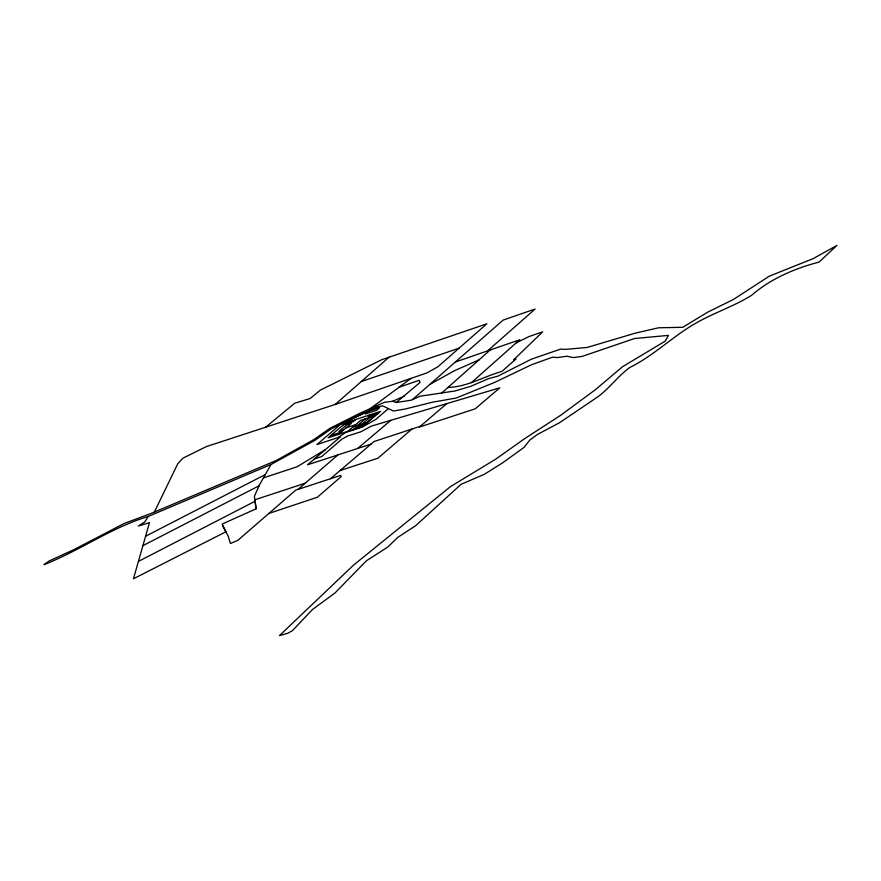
<?xml version="1.0" encoding="UTF-8"?>
<svg xmlns="http://www.w3.org/2000/svg" width="881" height="881" viewBox="0 0 881 881"><rect width="100%" height="100%" fill="white"/><g stroke="black" fill="none" stroke-linecap="round" stroke-linejoin="round"><path stroke-width="1.32" d="M270.985 464.507L259.851 484.187L254.4 496.201L256.096 508.8L222.089 524.107L225.91 531.783L133.449 578.773L149.473 522.653L138.328 526.034L144.726 521.993L148.217 516.453L270.985 464.507L315.167 440.192L331.553 428.662L362.08 413.872L377.751 406.747L382.673 405.866L393.455 411.031L405.205 409.026L432.208 402.254L456.127 398.047L494.935 382.288L531.331 364.822L552.53 357.201L557.332 357.576L566.813 356.243L573.685 357.598L582.385 356.331L634.507 338.524L668.492 335.386L665.21 341.134L622.559 366.705L595.468 389.655L560.801 415.193L524.9 438.485L495.64 459.199L450.543 486.587L353.733 564.941L279.475 635.597L287.536 633.373L292.437 630.675L312.458 609.52L335.044 592.946L366.419 560.768L387.651 547.134L397.794 537.377L415.711 525.66L461.027 484.341L484.308 474.319L502.533 462.888L524.085 447.361L529.888 439.982L537.454 434.443L559.424 422.792L596.977 397.408C608.969 388.973 617.636 376.407 629.563 367.619C653.173 356.034 671.718 337.258 694.228 324.12C712.663 313.151 733.344 306.731 751.57 295.333C770.82 278.682 794.585 268.485 819.033 262.098L836.95 245.403L813.042 258.673L769.355 276.149L733.333 299.518L707.564 312.248L682.786 327.291L658.514 327.787L635.355 333.139L587.198 347.444L565.294 349.394L560.723 349.074L531.342 359.195L497.996 376.099L488.184 378.786L470.531 386.407L455.114 390.955L420.171 396.197L411.108 400.194L396.329 402.507L392.607 401.273L384.171 402.375L359.525 413.453L330.089 428.21L313.46 439.817L276.072 460.576L151.686 513.205L124.012 523.545L73.806 549.7L49.028 561.021L44.05 564.666C79.819 550.625 111.325 527.598 148.217 516.453M154.362 512.07L177.775 463.736L183.028 458.142L206.22 446.645L335.176 404.456L427.087 372.861L437.89 366.771L486.874 323.79L381.616 359.756L320.343 390.118L310.156 398.509L294.706 403.234L265.622 427.219M441.766 392.959L490.199 349.977L519.724 339.769L471.335 382.706M412.506 399.589L503.139 320.089L535.097 309.044L487.578 350.88M335.176 404.456L389.017 357.223M396.241 402.474L420.094 382.387L419.114 380.328L399.093 387.211M222.519 525.362L228.014 535.747L230.437 543.5L237.837 540.339L295.73 490.144L298.119 489.34L337.886 454.915M388.378 408.597L375.791 419.455L362.245 427.109L345.594 432.494L338.26 437.483M420.314 426.305L411.912 429.069L377.883 458.219L340.099 470.52M446.788 403.619L419.422 427.065L475.189 408.839L499.824 387.805L371.297 426.14L360.825 431.811L347.764 435.952L341.696 439.278L321.807 456.479L314.352 458.979M338.018 434.564L340.661 432.307L330.838 435.511M355.671 419.499L353.028 421.757L343.205 424.961M338.37 434.443L351.288 423.42L346.585 424.961L338.855 431.558L343.557 430.016M347.775 431.371L360.692 420.347L374.799 415.733L367.069 422.329L352.962 426.944M357.664 425.413L365.395 418.816M353.061 429.642L355.715 427.384L365.538 424.168M370.725 414.577L368.082 416.834L377.894 413.618M362.366 423.871L370.097 417.275M298.119 489.34L330.485 478.735L374.029 441.535L411.912 429.069M357.631 448.473L390.889 420.292M370.328 408.597L410.92 378.423M325.408 449.607L297.062 466.776L263.419 477.887M430.479 384.072L454.607 370.637L479.077 359.855M138.405 561.406L255.083 501.234L256.096 508.8M145.585 536.254L265.302 474.551M142.898 545.669L259.157 485.739M516.332 342.775L529.04 336.542L542.663 331.84L513.667 359.855L515.991 358.952L501.961 371.408C483.856 376.517 467.271 386.902 447.933 387.486M377.751 406.747L340.947 424.058L316.929 444.564L340.628 436.701L307.447 464.838L371.011 444.112M392.607 401.273L404.467 396.087M455.62 361.937L490.199 349.977M361.287 381.55L459.1 348.16M268.87 513.436L317.358 497.236L341.2 476.577L340.628 475.421L330.485 478.735M254.884 499.78L305.189 483.217M346.101 427.858L355.506 424.774M345.848 422.704L328.195 437.769L362.884 426.426L380.548 411.361L345.848 422.704M368.357 411.339L365.263 413.971L376.55 410.282L379.634 407.65L368.357 411.339"/></g></svg>
